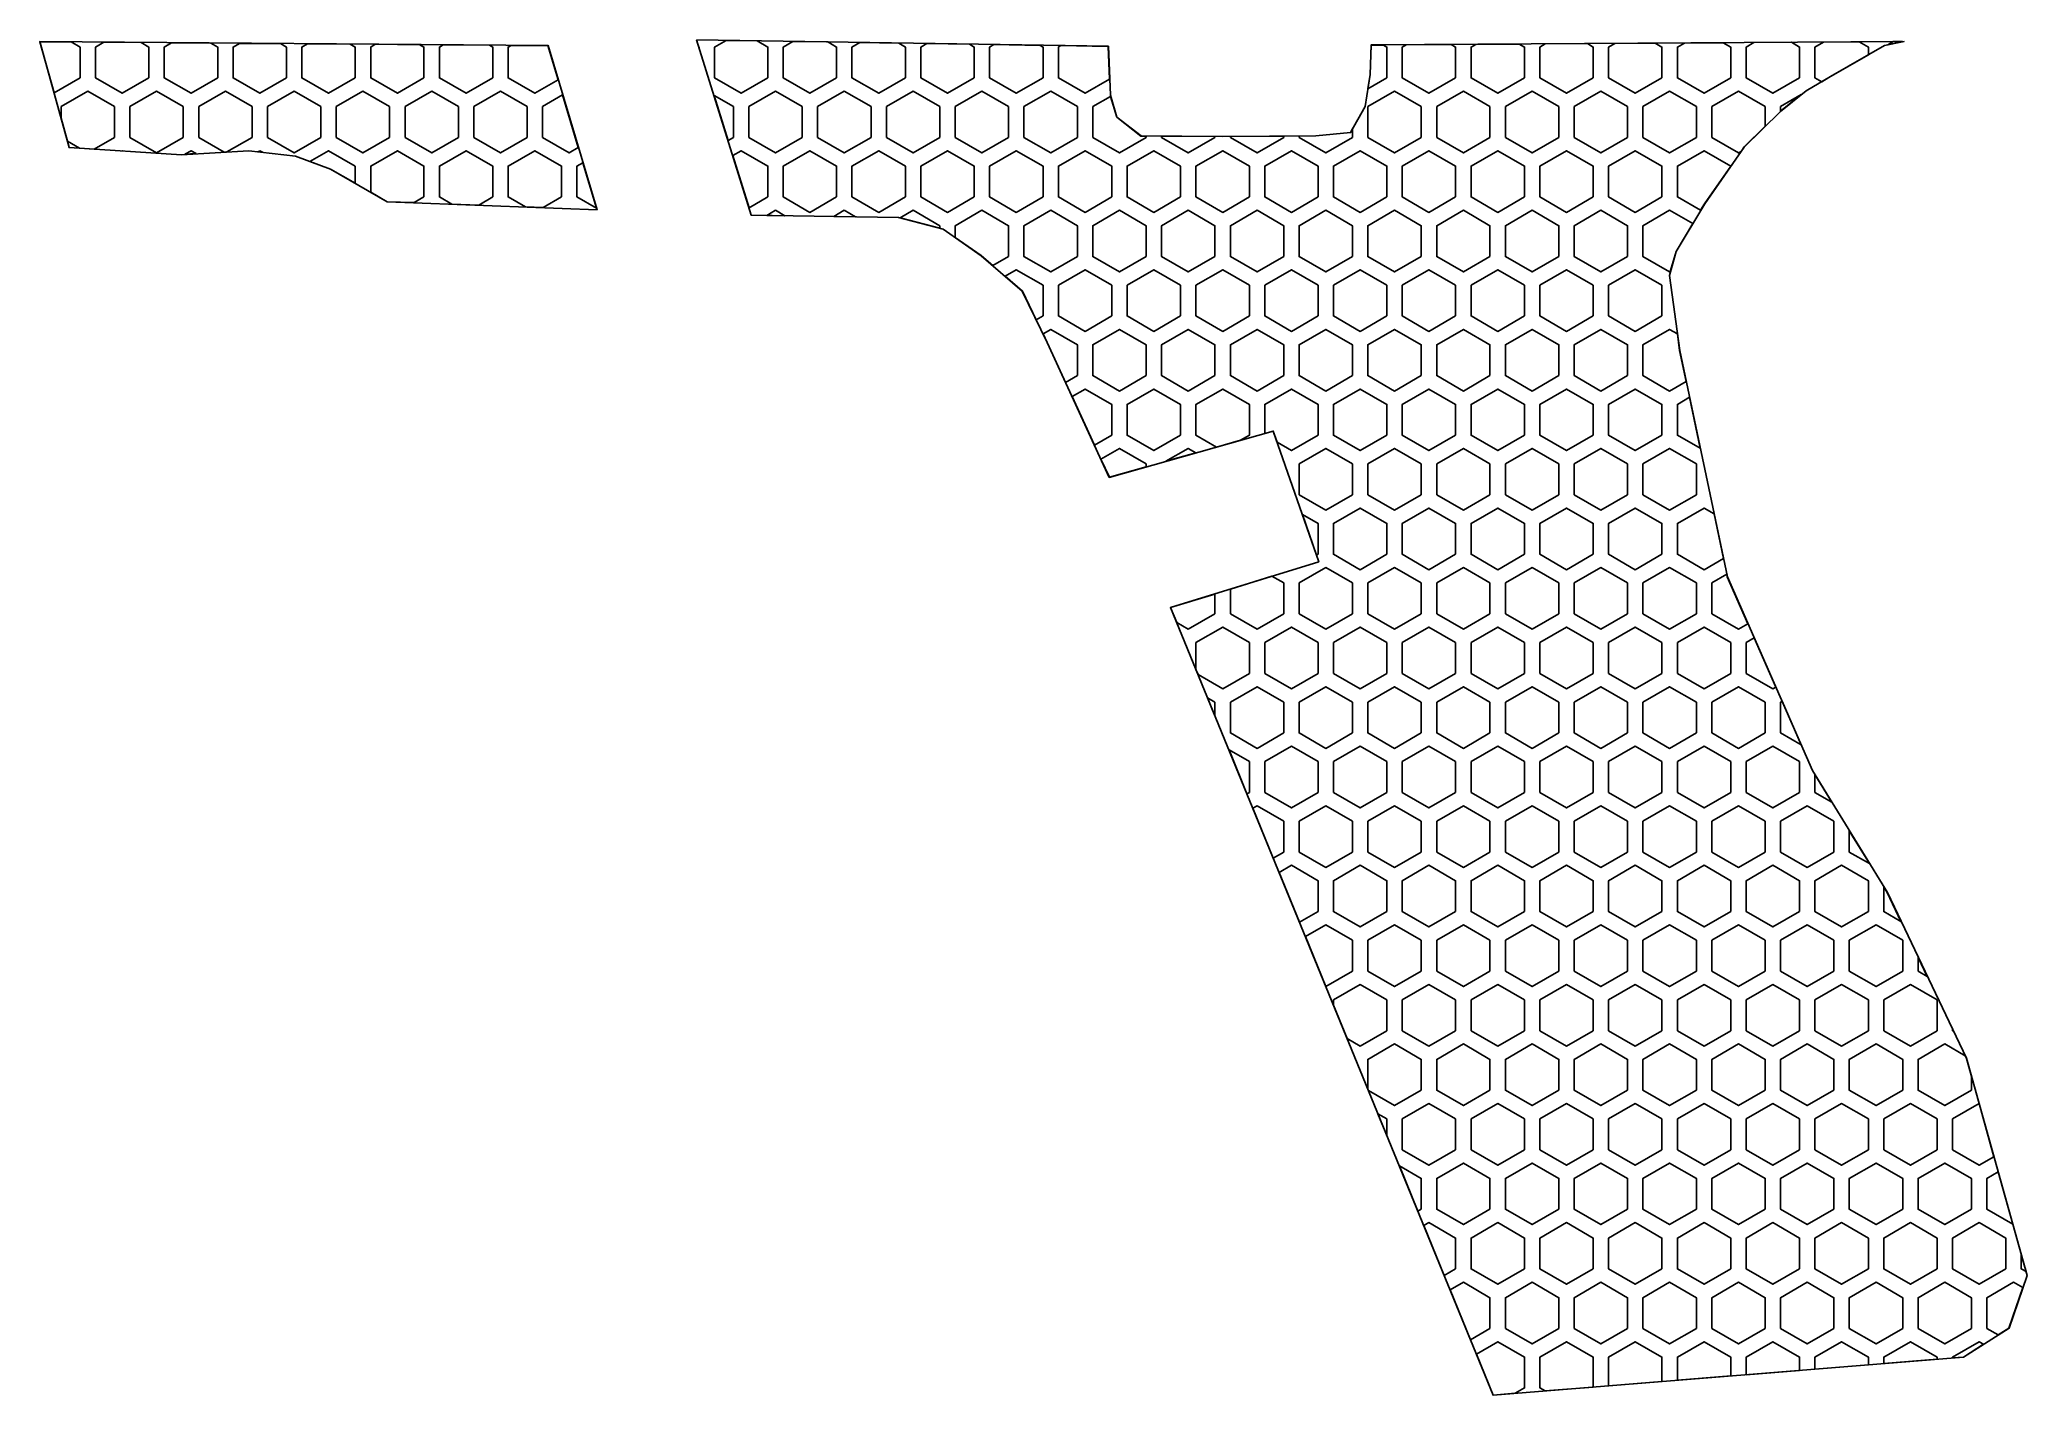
# Model space of a CAD drawing. Extents: x -20 to 109, y -16 to 72.
import ezdxf

# ---------------------------------------------------------------- set-up
doc = ezdxf.new("R2010")
doc.units = 0
doc.layers.add('Add_Red', color=1, linetype='Continuous')
doc.layers.add('Vector_Blue', color=5, linetype='Continuous')

msp = doc.modelspace()

# ---------------------------------------------------------------- linework, layer by layer
at = {"layer": 'Add_Red'}
for points in [[(-17.53, 69.08), (-17.53, 71.08), (-18.1, 71.41), (-20.14, 71.42), (-20.14, 71.42), (-19.22, 68.11), (-17.53, 69.08)], [(-13.07, 69.08), (-13.07, 71.08), (-13.57, 71.37), (-15.99, 71.39), (-16.53, 71.08), (-16.53, 69.08), (-14.8, 68.08), (-13.07, 69.08)], [(-8.6, 69.08), (-8.6, 71.08), (-9.05, 71.34), (-11.59, 71.36), (-12.07, 71.08), (-12.07, 69.08), (-10.33, 68.08), (-8.6, 69.08)], [(-4.14, 69.08), (-4.14, 71.08), (-4.52, 71.3), (-7.18, 71.32), (-7.6, 71.08), (-7.6, 69.08), (-5.87, 68.08), (-4.14, 69.08)], [(0.33, 69.08), (0.33, 71.08), (0, 71.27), (-2.78, 71.29), (-3.14, 71.08), (-3.14, 69.08), (-1.41, 68.08), (0.33, 69.08)], [(4.79, 69.08), (4.79, 71.08), (4.53, 71.23), (1.63, 71.26), (1.33, 71.08), (1.33, 69.08), (3.06, 68.08), (4.79, 69.08)], [(9.25, 69.08), (9.25, 71.08), (9.05, 71.2), (6.03, 71.22), (5.79, 71.08), (5.79, 69.08), (7.52, 68.08), (9.25, 69.08)], [(13.49, 68.95), (12.83, 71.17), (10.44, 71.19), (10.25, 71.08), (10.25, 69.08), (11.99, 68.08), (13.49, 68.95)], [(22.65, 71.08), (22.64, 71.08), (22.65, 71.06), (22.65, 71.08)], [(27.11, 69.08), (27.11, 71.08), (26.42, 71.48), (24.4, 71.51), (23.65, 71.08), (23.65, 69.08), (25.38, 68.08), (27.11, 69.08)], [(31.57, 69.08), (31.57, 71.08), (31.01, 71.41), (28.74, 71.44), (28.11, 71.08), (28.11, 69.08), (29.84, 68.08), (31.57, 69.08)], [(36.04, 69.08), (36.04, 71.08), (35.6, 71.33), (33.08, 71.37), (32.57, 71.08), (32.57, 69.08), (34.31, 68.08), (36.04, 69.08)], [(40.5, 69.08), (40.5, 71.08), (40.19, 71.26), (37.43, 71.3), (37.04, 71.08), (37.04, 69.08), (38.77, 68.08), (40.5, 69.08)], [(44.97, 69.08), (44.97, 71.08), (44.78, 71.19), (41.77, 71.24), (41.5, 71.08), (41.5, 69.08), (43.23, 68.08), (44.97, 69.08)], [(49.29, 69), (49.2, 71.12), (46.11, 71.17), (45.97, 71.08), (45.97, 69.08), (47.7, 68.08), (49.29, 69)], [(67.29, 69.08), (67.29, 71.08), (67.06, 71.21), (66.27, 71.21), (66.21, 69.3), (66.06, 68.37), (67.29, 69.08)], [(71.75, 69.08), (71.75, 71.08), (71.47, 71.24), (68.53, 71.22), (68.29, 71.08), (68.29, 69.08), (70.02, 68.08), (71.75, 69.08)], [(76.22, 69.08), (76.22, 71.08), (75.88, 71.27), (73.05, 71.25), (72.75, 71.08), (72.75, 69.08), (74.48, 68.08), (76.22, 69.08)], [(80.68, 69.08), (80.68, 71.08), (80.3, 71.3), (77.57, 71.28), (77.22, 71.08), (77.22, 69.08), (78.95, 68.08), (80.68, 69.08)], [(85.14, 69.08), (85.14, 71.08), (84.71, 71.33), (82.08, 71.31), (81.68, 71.08), (81.68, 69.08), (83.41, 68.08), (85.14, 69.08)], [(89.61, 69.08), (89.61, 71.08), (89.12, 71.36), (86.6, 71.34), (86.14, 71.08), (86.14, 69.08), (87.88, 68.08), (89.61, 69.08)], [(94.07, 69.08), (94.07, 71.08), (93.54, 71.39), (91.11, 71.37), (90.61, 71.08), (90.61, 69.08), (92.34, 68.08), (94.07, 69.08)], [(96.08, 69.17), (98.54, 70.58), (98.54, 71.08), (97.95, 71.42), (95.63, 71.4), (95.07, 71.08), (95.07, 69.08), (95.51, 68.83), (96.08, 69.17)], [(100.76, 71.44), (100.15, 71.43), (99.8, 71.23), (100.76, 71.44)], [(-15.3, 65.21), (-15.3, 67.21), (-17.03, 68.21), (-18.76, 67.21), (-18.76, 66.46), (-18.35, 64.98), (-17.56, 64.52), (-16.61, 64.46), (-15.3, 65.21)], [(-10.83, 65.21), (-10.83, 67.21), (-12.57, 68.21), (-14.3, 67.21), (-14.3, 65.21), (-12.57, 64.21), (-10.83, 65.21)], [(-8.01, 64.27), (-6.37, 65.21), (-6.37, 67.21), (-8.1, 68.21), (-9.83, 67.21), (-9.83, 65.21), (-8.18, 64.26), (-8.01, 64.27)], [(-1.91, 65.21), (-1.91, 67.21), (-3.64, 68.21), (-5.37, 67.21), (-5.37, 65.21), (-3.64, 64.21), (-1.91, 65.21)], [(2.56, 65.21), (2.56, 67.21), (0.83, 68.21), (-0.91, 67.21), (-0.91, 65.21), (0.83, 64.21), (2.56, 65.21)], [(7.02, 65.21), (7.02, 67.21), (5.29, 68.21), (3.56, 67.21), (3.56, 65.21), (5.29, 64.21), (7.02, 65.21)], [(11.49, 65.21), (11.49, 67.21), (9.75, 68.21), (8.02, 67.21), (8.02, 65.21), (9.75, 64.21), (11.49, 65.21)], [(14.8, 64.55), (13.79, 67.97), (12.49, 67.21), (12.49, 65.21), (14.22, 64.21), (14.8, 64.55)], [(24.88, 65.21), (24.88, 67.21), (23.62, 67.94), (24.53, 65.01), (24.88, 65.21)], [(29.34, 65.21), (29.34, 67.21), (27.61, 68.21), (25.88, 67.21), (25.88, 65.21), (27.61, 64.21), (29.34, 65.21)], [(33.81, 65.21), (33.81, 67.21), (32.07, 68.21), (30.34, 67.21), (30.34, 65.21), (32.07, 64.21), (33.81, 65.21)], [(38.27, 65.21), (38.27, 67.21), (36.54, 68.21), (34.81, 67.21), (34.81, 65.21), (36.54, 64.21), (38.27, 65.21)], [(42.73, 65.21), (42.73, 67.21), (41, 68.21), (39.27, 67.21), (39.27, 65.21), (41, 64.21), (42.73, 65.21)], [(47.2, 65.21), (47.2, 67.21), (45.47, 68.21), (43.73, 67.21), (43.73, 65.21), (45.47, 64.21), (47.2, 65.21)], [(51.66, 65.21), (51.66, 65.3), (51.32, 65.3), (49.75, 66.53), (49.35, 67.88), (48.2, 67.21), (48.2, 65.21), (49.93, 64.21), (51.66, 65.21)], [(69.52, 65.21), (69.52, 67.21), (67.79, 68.21), (66.05, 67.21), (66.05, 65.21), (67.79, 64.21), (69.52, 65.21)], [(73.98, 65.21), (73.98, 67.21), (72.25, 68.21), (70.52, 67.21), (70.52, 65.21), (72.25, 64.21), (73.98, 65.21)], [(78.45, 65.21), (78.45, 67.21), (76.72, 68.21), (74.98, 67.21), (74.98, 65.21), (76.72, 64.21), (78.45, 65.21)], [(82.91, 65.21), (82.91, 67.21), (81.18, 68.21), (79.45, 67.21), (79.45, 65.21), (81.18, 64.21), (82.91, 65.21)], [(87.38, 65.21), (87.38, 67.21), (85.64, 68.21), (83.91, 67.21), (83.91, 65.21), (85.64, 64.21), (87.38, 65.21)], [(90.28, 64.31), (90.48, 64.6), (91.84, 65.94), (91.84, 67.21), (90.11, 68.21), (88.38, 67.21), (88.38, 65.21), (90.11, 64.21), (90.28, 64.31)], [(94.18, 67.99), (92.84, 67.21), (92.84, 66.92), (94.18, 67.99)], [(56.13, 65.21), (56.13, 65.27), (52.66, 65.29), (52.66, 65.21), (54.39, 64.21), (56.13, 65.21)], [(60.59, 65.21), (60.59, 65.29), (57.13, 65.27), (57.13, 65.21), (58.86, 64.21), (60.59, 65.21)], [(65.05, 65.21), (65.05, 65.76), (64.93, 65.53), (62.68, 65.31), (61.59, 65.3), (61.59, 65.21), (63.32, 64.21), (65.05, 65.21)], [(-14.8, 64.35), (-14.8, 64.35), (-14.79, 64.35), (-14.8, 64.35)], [(-10, 64.16), (-10.33, 64.35), (-10.74, 64.12), (-10, 64.16)], [(-5.87, 64.35), (-5.98, 64.28), (-5.7, 64.25), (-5.87, 64.35)], [(0.33, 63.35), (-1.41, 64.35), (-2.61, 63.65), (-1.27, 63.16), (0.33, 62.24), (0.33, 63.35)], [(4.79, 61.35), (4.79, 63.35), (3.06, 64.35), (1.33, 63.35), (1.33, 61.66), (2.4, 61.04), (4.15, 60.98), (4.79, 61.35)], [(9.25, 61.35), (9.25, 63.35), (7.52, 64.35), (5.79, 63.35), (5.79, 61.35), (6.59, 60.89), (8.34, 60.82), (9.25, 61.35)], [(13.72, 61.35), (13.72, 63.35), (11.99, 64.35), (10.25, 63.35), (10.25, 61.35), (11.37, 60.71), (12.53, 60.66), (13.72, 61.35)], [(15.1, 63.57), (14.72, 63.35), (14.72, 61.35), (15.98, 60.62), (15.1, 63.57)], [(27.11, 61.35), (27.11, 63.35), (25.38, 64.35), (24.83, 64.03), (25.89, 60.64), (27.11, 61.35)], [(31.57, 61.35), (31.57, 63.35), (29.84, 64.35), (28.11, 63.35), (28.11, 61.35), (29.84, 60.35), (31.57, 61.35)], [(36.04, 61.35), (36.04, 63.35), (34.31, 64.35), (32.57, 63.35), (32.57, 61.35), (34.31, 60.35), (36.04, 61.35)], [(40.5, 61.35), (40.5, 63.35), (38.77, 64.35), (37.04, 63.35), (37.04, 61.35), (38.77, 60.35), (40.5, 61.35)], [(44.97, 61.35), (44.97, 63.35), (43.23, 64.35), (41.5, 63.35), (41.5, 61.35), (43.23, 60.35), (44.97, 61.35)], [(49.43, 61.35), (49.43, 63.35), (47.7, 64.35), (45.97, 63.35), (45.97, 61.35), (47.7, 60.35), (49.43, 61.35)], [(53.89, 61.35), (53.89, 63.35), (52.16, 64.35), (50.43, 63.35), (50.43, 61.35), (52.16, 60.35), (53.89, 61.35)], [(58.36, 61.35), (58.36, 63.35), (56.63, 64.35), (54.89, 63.35), (54.89, 61.35), (56.63, 60.35), (58.36, 61.35)], [(62.82, 61.35), (62.82, 63.35), (61.09, 64.35), (59.36, 63.35), (59.36, 61.35), (61.09, 60.35), (62.82, 61.35)], [(67.29, 61.35), (67.29, 63.35), (65.55, 64.35), (63.82, 63.35), (63.82, 61.35), (65.55, 60.35), (67.29, 61.35)], [(71.75, 61.35), (71.75, 63.35), (70.02, 64.35), (68.29, 63.35), (68.29, 61.35), (70.02, 60.35), (71.75, 61.35)], [(76.22, 61.35), (76.22, 63.35), (74.48, 64.35), (72.75, 63.35), (72.75, 61.35), (74.48, 60.35), (76.22, 61.35)], [(80.68, 61.35), (80.68, 63.35), (78.95, 64.35), (77.22, 63.35), (77.22, 61.35), (78.95, 60.35), (80.68, 61.35)], [(85.14, 61.35), (85.14, 63.35), (83.41, 64.35), (81.68, 63.35), (81.68, 61.35), (83.41, 60.35), (85.14, 61.35)], [(87.91, 60.91), (89.61, 63.35), (87.88, 64.35), (86.14, 63.35), (86.14, 61.35), (87.65, 60.48), (87.91, 60.91)], [(27.61, 60.48), (27.04, 60.15), (28.21, 60.13), (27.61, 60.48)], [(32.07, 60.48), (31.39, 60.09), (32.8, 60.06), (32.07, 60.48)], [(38.27, 59.48), (36.54, 60.48), (35.7, 60), (38.27, 59.32), (38.27, 59.48)], [(42.73, 57.48), (42.73, 59.48), (41, 60.48), (39.27, 59.48), (39.27, 58.72), (40.95, 57.54), (41.71, 56.89), (42.73, 57.48)], [(47.2, 57.48), (47.2, 59.48), (45.47, 60.48), (43.73, 59.48), (43.73, 57.48), (45.47, 56.48), (47.2, 57.48)], [(51.66, 57.48), (51.66, 59.48), (49.93, 60.48), (48.2, 59.48), (48.2, 57.48), (49.93, 56.48), (51.66, 57.48)], [(56.13, 57.48), (56.13, 59.48), (54.39, 60.48), (52.66, 59.48), (52.66, 57.48), (54.39, 56.48), (56.13, 57.48)], [(60.59, 57.48), (60.59, 59.48), (58.86, 60.48), (57.13, 59.48), (57.13, 57.48), (58.86, 56.48), (60.59, 57.48)], [(65.05, 57.48), (65.05, 59.48), (63.32, 60.48), (61.59, 59.48), (61.59, 57.48), (63.32, 56.48), (65.05, 57.48)], [(69.52, 57.48), (69.52, 59.48), (67.79, 60.48), (66.05, 59.48), (66.05, 57.48), (67.79, 56.48), (69.52, 57.48)], [(73.98, 57.48), (73.98, 59.48), (72.25, 60.48), (70.52, 59.48), (70.52, 57.48), (72.25, 56.48), (73.98, 57.48)], [(78.45, 57.48), (78.45, 59.48), (76.72, 60.48), (74.98, 59.48), (74.98, 57.48), (76.72, 56.48), (78.45, 57.48)], [(82.91, 57.48), (82.91, 59.48), (81.18, 60.48), (79.45, 59.48), (79.45, 57.48), (81.18, 56.48), (82.91, 57.48)], [(85.68, 56.5), (86.06, 57.81), (87.14, 59.62), (85.64, 60.48), (83.91, 59.48), (83.91, 57.48), (85.64, 56.48), (85.68, 56.5)], [(44.97, 53.62), (44.97, 55.62), (43.23, 56.62), (42.51, 56.2), (43.63, 55.24), (44.53, 53.37), (44.97, 53.62)], [(49.43, 53.62), (49.43, 55.62), (47.7, 56.62), (45.97, 55.62), (45.97, 53.62), (47.7, 52.62), (49.43, 53.62)], [(53.89, 53.62), (53.89, 55.62), (52.16, 56.62), (50.43, 55.62), (50.43, 53.62), (52.16, 52.62), (53.89, 53.62)], [(58.36, 53.62), (58.36, 55.62), (56.63, 56.62), (54.89, 55.62), (54.89, 53.62), (56.63, 52.62), (58.36, 53.62)], [(62.82, 53.62), (62.82, 55.62), (61.09, 56.62), (59.36, 55.62), (59.36, 53.62), (61.09, 52.62), (62.82, 53.62)], [(67.29, 53.62), (67.29, 55.62), (65.55, 56.62), (63.82, 55.62), (63.82, 53.62), (65.55, 52.62), (67.29, 53.62)], [(71.75, 53.62), (71.75, 55.62), (70.02, 56.62), (68.29, 55.62), (68.29, 53.62), (70.02, 52.62), (71.75, 53.62)], [(76.22, 53.62), (76.22, 55.62), (74.48, 56.62), (72.75, 55.62), (72.75, 53.62), (74.48, 52.62), (76.22, 53.62)], [(80.68, 53.62), (80.68, 55.62), (78.95, 56.62), (77.22, 55.62), (77.22, 53.62), (78.95, 52.62), (80.68, 53.62)], [(85.14, 53.62), (85.14, 55.62), (83.41, 56.62), (81.68, 55.62), (81.68, 53.62), (83.41, 52.62), (85.14, 53.62)], [(47.2, 49.75), (47.2, 51.75), (45.47, 52.75), (44.97, 52.46), (45.24, 51.9), (46.43, 49.31), (47.2, 49.75)], [(51.66, 49.75), (51.66, 51.75), (49.93, 52.75), (48.2, 51.75), (48.2, 49.75), (49.93, 48.75), (51.66, 49.75)], [(56.13, 49.75), (56.13, 51.75), (54.39, 52.75), (52.66, 51.75), (52.66, 49.75), (54.39, 48.75), (56.13, 49.75)], [(60.59, 49.75), (60.59, 51.75), (58.86, 52.75), (57.13, 51.75), (57.13, 49.75), (58.86, 48.75), (60.59, 49.75)], [(65.05, 49.75), (65.05, 51.75), (63.32, 52.75), (61.59, 51.75), (61.59, 49.75), (63.32, 48.75), (65.05, 49.75)], [(69.52, 49.75), (69.52, 51.75), (67.79, 52.75), (66.05, 51.75), (66.05, 49.75), (67.79, 48.75), (69.52, 49.75)], [(73.98, 49.75), (73.98, 51.75), (72.25, 52.75), (70.52, 51.75), (70.52, 49.75), (72.25, 48.75), (73.98, 49.75)], [(78.45, 49.75), (78.45, 51.75), (76.72, 52.75), (74.98, 51.75), (74.98, 49.75), (76.72, 48.75), (78.45, 49.75)], [(82.91, 49.75), (82.91, 51.75), (81.18, 52.75), (79.45, 51.75), (79.45, 49.75), (81.18, 48.75), (82.91, 49.75)], [(86.72, 49.37), (86.29, 51.37), (86.14, 52.46), (85.64, 52.75), (83.91, 51.75), (83.91, 49.75), (85.64, 48.75), (86.72, 49.37)], [(49.43, 45.88), (49.43, 47.88), (47.7, 48.88), (46.86, 48.4), (48.31, 45.24), (49.43, 45.88)], [(53.89, 45.88), (53.89, 47.88), (52.16, 48.88), (50.43, 47.88), (50.43, 45.88), (52.16, 44.88), (53.89, 45.88)], [(57.78, 45.55), (58.36, 45.88), (58.36, 47.88), (56.63, 48.88), (54.89, 47.88), (54.89, 45.88), (56.23, 45.11), (57.78, 45.55)], [(62.82, 45.88), (62.82, 47.88), (61.09, 48.88), (59.36, 47.88), (59.36, 46), (59.91, 46.15), (60.17, 45.42), (61.09, 44.88), (62.82, 45.88)], [(67.29, 45.88), (67.29, 47.88), (65.55, 48.88), (63.82, 47.88), (63.82, 45.88), (65.55, 44.88), (67.29, 45.88)], [(71.75, 45.88), (71.75, 47.88), (70.02, 48.88), (68.29, 47.88), (68.29, 45.88), (70.02, 44.88), (71.75, 45.88)], [(76.22, 45.88), (76.22, 47.88), (74.48, 48.88), (72.75, 47.88), (72.75, 45.88), (74.48, 44.88), (76.22, 45.88)], [(80.68, 45.88), (80.68, 47.88), (78.95, 48.88), (77.22, 47.88), (77.22, 45.88), (78.95, 44.88), (80.68, 45.88)], [(85.14, 45.88), (85.14, 47.88), (83.41, 48.88), (81.68, 47.88), (81.68, 45.88), (83.41, 44.88), (85.14, 45.88)], [(86.93, 48.34), (86.14, 47.88), (86.14, 45.88), (87.63, 45.03), (86.93, 48.34)], [(51.66, 43.82), (51.66, 44.02), (49.93, 45.02), (48.73, 44.33), (49.28, 43.15), (51.66, 43.82)], [(54.89, 44.73), (54.39, 45.02), (52.95, 44.19), (54.89, 44.73)], [(65.05, 42.02), (65.05, 44.02), (63.32, 45.02), (61.59, 44.02), (61.59, 42.02), (63.32, 41.02), (65.05, 42.02)], [(69.52, 42.02), (69.52, 44.02), (67.79, 45.02), (66.05, 44.02), (66.05, 42.02), (67.79, 41.02), (69.52, 42.02)], [(73.98, 42.02), (73.98, 44.02), (72.25, 45.02), (70.52, 44.02), (70.52, 42.02), (72.25, 41.02), (73.98, 42.02)], [(78.45, 42.02), (78.45, 44.02), (76.72, 45.02), (74.98, 44.02), (74.98, 42.02), (76.72, 41.02), (78.45, 42.02)], [(82.91, 42.02), (82.91, 44.02), (81.18, 45.02), (79.45, 44.02), (79.45, 42.02), (81.18, 41.02), (82.91, 42.02)], [(87.38, 42.02), (87.38, 44.02), (85.64, 45.02), (83.91, 44.02), (83.91, 42.02), (85.64, 41.02), (87.38, 42.02)], [(62.82, 38.15), (62.82, 40.15), (61.8, 40.74), (62.72, 38.09), (62.82, 38.15)], [(67.29, 38.15), (67.29, 40.15), (65.55, 41.15), (63.82, 40.15), (63.82, 38.15), (65.55, 37.15), (67.29, 38.15)], [(71.75, 38.15), (71.75, 40.15), (70.02, 41.15), (68.29, 40.15), (68.29, 38.15), (70.02, 37.15), (71.75, 38.15)], [(76.22, 38.15), (76.22, 40.15), (74.48, 41.15), (72.75, 40.15), (72.75, 38.15), (74.48, 37.15), (76.22, 38.15)], [(80.68, 38.15), (80.68, 40.15), (78.95, 41.15), (77.22, 40.15), (77.22, 38.15), (78.95, 37.15), (80.68, 38.15)], [(85.14, 38.15), (85.14, 40.15), (83.41, 41.15), (81.68, 40.15), (81.68, 38.15), (83.41, 37.15), (85.14, 38.15)], [(89.13, 37.88), (88.52, 40.78), (87.88, 41.15), (86.14, 40.15), (86.14, 38.15), (87.88, 37.15), (89.13, 37.88)], [(60.59, 34.29), (60.59, 36.29), (59.83, 36.72), (57.13, 35.88), (57.13, 34.29), (58.86, 33.29), (60.59, 34.29)], [(65.05, 34.29), (65.05, 36.29), (63.32, 37.29), (61.59, 36.29), (61.59, 34.29), (63.32, 33.29), (65.05, 34.29)], [(69.52, 34.29), (69.52, 36.29), (67.79, 37.29), (66.05, 36.29), (66.05, 34.29), (67.79, 33.29), (69.52, 34.29)], [(73.98, 34.29), (73.98, 36.29), (72.25, 37.29), (70.52, 36.29), (70.52, 34.29), (72.25, 33.29), (73.98, 34.29)], [(78.45, 34.29), (78.45, 36.29), (76.72, 37.29), (74.98, 36.29), (74.98, 34.29), (76.72, 33.29), (78.45, 34.29)], [(82.91, 34.29), (82.91, 36.29), (81.18, 37.29), (79.45, 36.29), (79.45, 34.29), (81.18, 33.29), (82.91, 34.29)], [(87.38, 34.29), (87.38, 36.29), (85.64, 37.29), (83.91, 36.29), (83.91, 34.29), (85.64, 33.29), (87.38, 34.29)], [(90.72, 33.64), (89.38, 36.69), (89.35, 36.85), (88.38, 36.29), (88.38, 34.29), (90.11, 33.29), (90.72, 33.64)], [(56.13, 34.29), (56.13, 35.57), (53.25, 34.69), (53.65, 33.72), (54.39, 33.29), (56.13, 34.29)], [(58.36, 30.42), (58.36, 32.42), (56.63, 33.42), (54.89, 32.42), (54.89, 30.68), (55.03, 30.34), (56.63, 29.42), (58.36, 30.42)], [(62.82, 30.42), (62.82, 32.42), (61.09, 33.42), (59.36, 32.42), (59.36, 30.42), (61.09, 29.42), (62.82, 30.42)], [(67.29, 30.42), (67.29, 32.42), (65.55, 33.42), (63.82, 32.42), (63.82, 30.42), (65.55, 29.42), (67.29, 30.42)], [(71.75, 30.42), (71.75, 32.42), (70.02, 33.42), (68.29, 32.42), (68.29, 30.42), (70.02, 29.42), (71.75, 30.42)], [(76.22, 30.42), (76.22, 32.42), (74.48, 33.42), (72.75, 32.42), (72.75, 30.42), (74.48, 29.42), (76.22, 30.42)], [(80.68, 30.42), (80.68, 32.42), (78.95, 33.42), (77.22, 32.42), (77.22, 30.42), (78.95, 29.42), (80.68, 30.42)], [(85.14, 30.42), (85.14, 32.42), (83.41, 33.42), (81.68, 32.42), (81.68, 30.42), (83.41, 29.42), (85.14, 30.42)], [(89.61, 30.42), (89.61, 32.42), (87.88, 33.42), (86.14, 32.42), (86.14, 30.42), (87.88, 29.42), (89.61, 30.42)], [(92.53, 29.53), (91.13, 32.72), (90.61, 32.42), (90.61, 30.42), (92.34, 29.42), (92.53, 29.53)], [(56.13, 28.55), (55.65, 28.83), (56.13, 27.67), (56.13, 28.55)], [(60.59, 26.55), (60.59, 28.55), (58.86, 29.55), (57.13, 28.55), (57.13, 26.55), (58.86, 25.55), (60.59, 26.55)], [(65.05, 26.55), (65.05, 28.55), (63.32, 29.55), (61.59, 28.55), (61.59, 26.55), (63.32, 25.55), (65.05, 26.55)], [(69.52, 26.55), (69.52, 28.55), (67.79, 29.55), (66.05, 28.55), (66.05, 26.55), (67.79, 25.55), (69.52, 26.55)], [(73.98, 26.55), (73.98, 28.55), (72.25, 29.55), (70.52, 28.55), (70.52, 26.55), (72.25, 25.55), (73.98, 26.55)], [(78.45, 26.55), (78.45, 28.55), (76.72, 29.55), (74.98, 28.55), (74.98, 26.55), (76.72, 25.55), (78.45, 26.55)], [(82.91, 26.55), (82.91, 28.55), (81.18, 29.55), (79.45, 28.55), (79.45, 26.55), (81.18, 25.55), (82.91, 26.55)], [(87.38, 26.55), (87.38, 28.55), (85.64, 29.55), (83.91, 28.55), (83.91, 26.55), (85.64, 25.55), (87.38, 26.55)], [(91.84, 26.55), (91.84, 28.55), (90.11, 29.55), (88.38, 28.55), (88.38, 26.55), (90.11, 25.55), (91.84, 26.55)], [(92.94, 28.61), (92.84, 28.55), (92.84, 26.55), (94.18, 25.78), (92.94, 28.61)], [(58.36, 22.69), (58.36, 24.69), (57.04, 25.45), (58.2, 22.6), (58.36, 22.69)], [(62.82, 22.69), (62.82, 24.69), (61.09, 25.69), (59.36, 24.69), (59.36, 22.69), (61.09, 21.69), (62.82, 22.69)], [(67.29, 22.69), (67.29, 24.69), (65.55, 25.69), (63.82, 24.69), (63.82, 22.69), (65.55, 21.69), (67.29, 22.69)], [(71.75, 22.69), (71.75, 24.69), (70.02, 25.69), (68.29, 24.69), (68.29, 22.69), (70.02, 21.69), (71.75, 22.69)], [(76.22, 22.69), (76.22, 24.69), (74.48, 25.69), (72.75, 24.69), (72.75, 22.69), (74.48, 21.69), (76.22, 22.69)], [(80.68, 22.69), (80.68, 24.69), (78.95, 25.69), (77.22, 24.69), (77.22, 22.69), (78.95, 21.69), (80.68, 22.69)], [(85.14, 22.69), (85.14, 24.69), (83.41, 25.69), (81.68, 24.69), (81.68, 22.69), (83.41, 21.69), (85.14, 22.69)], [(89.61, 22.69), (89.61, 24.69), (87.88, 25.69), (86.14, 24.69), (86.14, 22.69), (87.88, 21.69), (89.61, 22.69)], [(94.07, 22.69), (94.07, 24.69), (92.34, 25.69), (90.61, 24.69), (90.61, 22.69), (92.34, 21.69), (94.07, 22.69)], [(95.07, 23.86), (95.07, 22.69), (96.17, 22.05), (95.07, 23.86)], [(60.59, 18.82), (60.59, 20.82), (58.86, 21.82), (58.59, 21.67), (59.91, 18.43), (60.59, 18.82)], [(65.05, 18.82), (65.05, 20.82), (63.32, 21.82), (61.59, 20.82), (61.59, 18.82), (63.32, 17.82), (65.05, 18.82)], [(69.52, 18.82), (69.52, 20.82), (67.79, 21.82), (66.05, 20.82), (66.05, 18.82), (67.79, 17.82), (69.52, 18.82)], [(73.98, 18.82), (73.98, 20.82), (72.25, 21.82), (70.52, 20.82), (70.52, 18.82), (72.25, 17.82), (73.98, 18.82)], [(78.45, 18.82), (78.45, 20.82), (76.72, 21.82), (74.98, 20.82), (74.98, 18.82), (76.72, 17.82), (78.45, 18.82)], [(82.91, 18.82), (82.91, 20.82), (81.18, 21.82), (79.45, 20.82), (79.45, 18.82), (81.18, 17.82), (82.91, 18.82)], [(87.38, 18.82), (87.38, 20.82), (85.64, 21.82), (83.91, 20.82), (83.91, 18.82), (85.64, 17.82), (87.38, 18.82)], [(91.84, 18.82), (91.84, 20.82), (90.11, 21.82), (88.38, 20.82), (88.38, 18.82), (90.11, 17.82), (91.84, 18.82)], [(96.3, 18.82), (96.3, 20.82), (94.57, 21.82), (92.84, 20.82), (92.84, 18.82), (94.57, 17.82), (96.3, 18.82)], [(97.3, 20.2), (97.3, 18.82), (98.61, 18.07), (97.3, 20.2)], [(62.82, 14.96), (62.82, 16.96), (61.09, 17.96), (60.29, 17.5), (61.62, 14.26), (62.82, 14.96)], [(67.29, 14.96), (67.29, 16.96), (65.55, 17.96), (63.82, 16.96), (63.82, 14.96), (65.55, 13.96), (67.29, 14.96)], [(71.75, 14.96), (71.75, 16.96), (70.02, 17.96), (68.29, 16.96), (68.29, 14.96), (70.02, 13.96), (71.75, 14.96)], [(76.22, 14.96), (76.22, 16.96), (74.48, 17.96), (72.75, 16.96), (72.75, 14.96), (74.48, 13.96), (76.22, 14.96)], [(80.68, 14.96), (80.68, 16.96), (78.95, 17.96), (77.22, 16.96), (77.22, 14.96), (78.95, 13.96), (80.68, 14.96)], [(85.14, 14.96), (85.14, 16.96), (83.41, 17.96), (81.68, 16.96), (81.68, 14.96), (83.41, 13.96), (85.14, 14.96)], [(89.61, 14.96), (89.61, 16.96), (87.88, 17.96), (86.14, 16.96), (86.14, 14.96), (87.88, 13.96), (89.61, 14.96)], [(94.07, 14.96), (94.07, 16.96), (92.34, 17.96), (90.61, 16.96), (90.61, 14.96), (92.34, 13.96), (94.07, 14.96)], [(98.54, 14.96), (98.54, 16.96), (96.8, 17.96), (95.07, 16.96), (95.07, 14.96), (96.8, 13.96), (98.54, 14.96)], [(99.76, 16.19), (99.54, 16.55), (99.54, 14.96), (100.65, 14.31), (99.76, 16.19)], [(65.05, 11.09), (65.05, 13.09), (63.32, 14.09), (62, 13.33), (63.33, 10.09), (65.05, 11.09)], [(69.52, 11.09), (69.52, 13.09), (67.79, 14.09), (66.05, 13.09), (66.05, 11.09), (67.79, 10.09), (69.52, 11.09)], [(73.98, 11.09), (73.98, 13.09), (72.25, 14.09), (70.52, 13.09), (70.52, 11.09), (72.25, 10.09), (73.98, 11.09)], [(78.45, 11.09), (78.45, 13.09), (76.72, 14.09), (74.98, 13.09), (74.98, 11.09), (76.72, 10.09), (78.45, 11.09)], [(82.91, 11.09), (82.91, 13.09), (81.18, 14.09), (79.45, 13.09), (79.45, 11.09), (81.18, 10.09), (82.91, 11.09)], [(87.38, 11.09), (87.38, 13.09), (85.64, 14.09), (83.91, 13.09), (83.91, 11.09), (85.64, 10.09), (87.38, 11.09)], [(91.84, 11.09), (91.84, 13.09), (90.11, 14.09), (88.38, 13.09), (88.38, 11.09), (90.11, 10.09), (91.84, 11.09)], [(96.3, 11.09), (96.3, 13.09), (94.57, 14.09), (92.84, 13.09), (92.84, 11.09), (94.57, 10.09), (96.3, 11.09)], [(100.77, 11.09), (100.77, 13.09), (99.04, 14.09), (97.3, 13.09), (97.3, 11.09), (99.04, 10.09), (100.77, 11.09)], [(101.77, 11.98), (101.77, 11.09), (102.35, 10.75), (101.77, 11.98)], [(67.29, 7.22), (67.29, 9.22), (65.55, 10.22), (63.82, 9.22), (63.82, 8.88), (64.71, 6.71), (65.55, 6.22), (67.29, 7.22)], [(71.75, 7.22), (71.75, 9.22), (70.02, 10.22), (68.29, 9.22), (68.29, 7.22), (70.02, 6.22), (71.75, 7.22)], [(76.22, 7.22), (76.22, 9.22), (74.48, 10.22), (72.75, 9.22), (72.75, 7.22), (74.48, 6.22), (76.22, 7.22)], [(80.68, 7.22), (80.68, 9.22), (78.95, 10.22), (77.22, 9.22), (77.22, 7.22), (78.95, 6.22), (80.68, 7.22)], [(85.14, 7.22), (85.14, 9.22), (83.41, 10.22), (81.68, 9.22), (81.68, 7.22), (83.41, 6.22), (85.14, 7.22)], [(89.61, 7.22), (89.61, 9.22), (87.88, 10.22), (86.14, 9.22), (86.14, 7.22), (87.88, 6.22), (89.61, 7.22)], [(94.07, 7.22), (94.07, 9.22), (92.34, 10.22), (90.61, 9.22), (90.61, 7.22), (92.34, 6.22), (94.07, 7.22)], [(98.54, 7.22), (98.54, 9.22), (96.8, 10.22), (95.07, 9.22), (95.07, 7.22), (96.8, 6.22), (98.54, 7.22)], [(103, 7.22), (103, 9.22), (101.27, 10.22), (99.54, 9.22), (99.54, 7.22), (101.27, 6.22), (103, 7.22)], [(104, 7.31), (104, 7.22), (104.06, 7.19), (104, 7.31)], [(69.52, 3.36), (69.52, 5.36), (67.79, 6.36), (66.05, 5.36), (66.05, 3.43), (66.09, 3.34), (67.79, 2.36), (69.52, 3.36)], [(73.98, 3.36), (73.98, 5.36), (72.25, 6.36), (70.52, 5.36), (70.52, 3.36), (72.25, 2.36), (73.98, 3.36)], [(78.45, 3.36), (78.45, 5.36), (76.72, 6.36), (74.98, 5.36), (74.98, 3.36), (76.72, 2.36), (78.45, 3.36)], [(82.91, 3.36), (82.91, 5.36), (81.18, 6.36), (79.45, 5.36), (79.45, 3.36), (81.18, 2.36), (82.91, 3.36)], [(87.38, 3.36), (87.38, 5.36), (85.64, 6.36), (83.91, 5.36), (83.91, 3.36), (85.64, 2.36), (87.38, 3.36)], [(91.84, 3.36), (91.84, 5.36), (90.11, 6.36), (88.38, 5.36), (88.38, 3.36), (90.11, 2.36), (91.84, 3.36)], [(96.3, 3.36), (96.3, 5.36), (94.57, 6.36), (92.84, 5.36), (92.84, 3.36), (94.57, 2.36), (96.3, 3.36)], [(100.77, 3.36), (100.77, 5.36), (99.04, 6.36), (97.3, 5.36), (97.3, 3.36), (99.04, 2.36), (100.77, 3.36)], [(105.23, 3.36), (105.23, 4.24), (104.9, 5.42), (104.82, 5.6), (103.5, 6.36), (101.77, 5.36), (101.77, 3.36), (103.5, 2.36), (105.23, 3.36)], [(67.29, 1.49), (66.71, 1.82), (67.29, 0.42), (67.29, 1.49)], [(71.75, -0.51), (71.75, 1.49), (70.02, 2.49), (68.29, 1.49), (68.29, -0.51), (70.02, -1.51), (71.75, -0.51)], [(76.22, -0.51), (76.22, 1.49), (74.48, 2.49), (72.75, 1.49), (72.75, -0.51), (74.48, -1.51), (76.22, -0.51)], [(80.68, -0.51), (80.68, 1.49), (78.95, 2.49), (77.22, 1.49), (77.22, -0.51), (78.95, -1.51), (80.68, -0.51)], [(85.14, -0.51), (85.14, 1.49), (83.41, 2.49), (81.68, 1.49), (81.68, -0.51), (83.41, -1.51), (85.14, -0.51)], [(89.61, -0.51), (89.61, 1.49), (87.88, 2.49), (86.14, 1.49), (86.14, -0.51), (87.88, -1.51), (89.61, -0.51)], [(94.07, -0.51), (94.07, 1.49), (92.34, 2.49), (90.61, 1.49), (90.61, -0.51), (92.34, -1.51), (94.07, -0.51)], [(98.54, -0.51), (98.54, 1.49), (96.8, 2.49), (95.07, 1.49), (95.07, -0.51), (96.8, -1.51), (98.54, -0.51)], [(103, -0.51), (103, 1.49), (101.27, 2.49), (99.54, 1.49), (99.54, -0.51), (101.27, -1.51), (103, -0.51)], [(106.68, -0.96), (105.72, 2.49), (104, 1.49), (104, -0.51), (105.73, -1.51), (106.68, -0.96)], [(69.52, -4.37), (69.52, -2.37), (68.1, -1.55), (69.3, -4.5), (69.52, -4.37)], [(73.98, -4.37), (73.98, -2.37), (72.25, -1.37), (70.52, -2.37), (70.52, -4.37), (72.25, -5.37), (73.98, -4.37)], [(78.45, -4.37), (78.45, -2.37), (76.72, -1.37), (74.98, -2.37), (74.98, -4.37), (76.72, -5.37), (78.45, -4.37)], [(82.91, -4.37), (82.91, -2.37), (81.18, -1.37), (79.45, -2.37), (79.45, -4.37), (81.18, -5.37), (82.91, -4.37)], [(87.38, -4.37), (87.38, -2.37), (85.64, -1.37), (83.91, -2.37), (83.91, -4.37), (85.64, -5.37), (87.38, -4.37)], [(91.84, -4.37), (91.84, -2.37), (90.11, -1.37), (88.38, -2.37), (88.38, -4.37), (90.11, -5.37), (91.84, -4.37)], [(96.3, -4.37), (96.3, -2.37), (94.57, -1.37), (92.84, -2.37), (92.84, -4.37), (94.57, -5.37), (96.3, -4.37)], [(100.77, -4.37), (100.77, -2.37), (99.04, -1.37), (97.3, -2.37), (97.3, -4.37), (99.04, -5.37), (100.77, -4.37)], [(105.23, -4.37), (105.23, -2.37), (103.5, -1.37), (101.77, -2.37), (101.77, -4.37), (103.5, -5.37), (105.23, -4.37)], [(106.96, -1.95), (106.23, -2.37), (106.23, -4.37), (107.91, -5.34), (106.96, -1.95)], [(71.75, -8.24), (71.75, -6.24), (70.02, -5.24), (69.69, -5.43), (71.01, -8.67), (71.75, -8.24)], [(76.22, -8.24), (76.22, -6.24), (74.48, -5.24), (72.75, -6.24), (72.75, -8.24), (74.48, -9.24), (76.22, -8.24)], [(80.68, -8.24), (80.68, -6.24), (78.95, -5.24), (77.22, -6.24), (77.22, -8.24), (78.95, -9.24), (80.68, -8.24)], [(85.14, -8.24), (85.14, -6.24), (83.41, -5.24), (81.68, -6.24), (81.68, -8.24), (83.41, -9.24), (85.14, -8.24)], [(89.61, -8.24), (89.61, -6.24), (87.88, -5.24), (86.14, -6.24), (86.14, -8.24), (87.88, -9.24), (89.61, -8.24)], [(94.07, -8.24), (94.07, -6.24), (92.34, -5.24), (90.61, -6.24), (90.61, -8.24), (92.34, -9.24), (94.07, -8.24)], [(98.54, -8.24), (98.54, -6.24), (96.8, -5.24), (95.07, -6.24), (95.07, -8.24), (96.8, -9.24), (98.54, -8.24)], [(103, -8.24), (103, -6.24), (101.27, -5.24), (99.54, -6.24), (99.54, -8.24), (101.27, -9.24), (103, -8.24)], [(107.46, -8.24), (107.46, -6.24), (105.73, -5.24), (104, -6.24), (104, -8.24), (105.73, -9.24), (107.46, -8.24)], [(108.46, -7.33), (108.46, -8.24), (108.77, -8.41), (108.46, -7.33)], [(73.98, -12.11), (73.98, -10.11), (72.25, -9.11), (71.39, -9.6), (72.72, -12.84), (73.98, -12.11)], [(78.45, -12.11), (78.45, -10.11), (76.72, -9.11), (74.98, -10.11), (74.98, -12.11), (76.72, -13.11), (78.45, -12.11)], [(82.91, -12.11), (82.91, -10.11), (81.18, -9.11), (79.45, -10.11), (79.45, -12.11), (81.18, -13.11), (82.91, -12.11)], [(87.38, -12.11), (87.38, -10.11), (85.64, -9.11), (83.91, -10.11), (83.91, -12.11), (85.64, -13.11), (87.38, -12.11)], [(91.84, -12.11), (91.84, -10.11), (90.11, -9.11), (88.38, -10.11), (88.38, -12.11), (90.11, -13.11), (91.84, -12.11)], [(96.3, -12.11), (96.3, -10.11), (94.57, -9.11), (92.84, -10.11), (92.84, -12.11), (94.57, -13.11), (96.3, -12.11)], [(100.77, -12.11), (100.77, -10.11), (99.04, -9.11), (97.3, -10.11), (97.3, -12.11), (99.04, -13.11), (100.77, -12.11)], [(105.23, -12.11), (105.23, -10.11), (103.5, -9.11), (101.77, -10.11), (101.77, -12.11), (103.5, -13.11), (105.23, -12.11)], [(107.66, -12.08), (108.57, -9.46), (107.96, -9.11), (106.23, -10.11), (106.23, -12.11), (106.96, -12.53), (107.66, -12.08)], [(75.61, -16.32), (76.22, -15.97), (76.22, -13.97), (74.48, -12.97), (73.1, -13.77), (74.19, -16.43), (75.61, -16.32)], [(80.68, -15.91), (80.68, -13.97), (78.95, -12.97), (77.22, -13.97), (77.22, -15.97), (77.55, -16.16), (80.68, -15.91)], [(85.14, -15.55), (85.14, -13.97), (83.41, -12.97), (81.68, -13.97), (81.68, -15.83), (85.14, -15.55)], [(89.61, -15.19), (89.61, -13.97), (87.88, -12.97), (86.14, -13.97), (86.14, -15.47), (89.61, -15.19)], [(94.07, -14.83), (94.07, -13.97), (92.34, -12.97), (90.61, -13.97), (90.61, -15.11), (94.07, -14.83)], [(98.54, -14.47), (98.54, -13.97), (96.8, -12.97), (95.07, -13.97), (95.07, -14.75), (98.54, -14.47)], [(103, -14.1), (103, -13.97), (101.27, -12.97), (99.54, -13.97), (99.54, -14.38), (103, -14.1)], [(104.71, -13.97), (106.01, -13.13), (105.73, -12.97), (104, -13.97), (104, -14.02), (104.71, -13.97)]]:
    msp.add_lwpolyline(points, dxfattribs=at)
at = {"layer": 'Vector_Blue'}
for points in [[(12.84, 71.18), (16.02, 60.52), (2.4, 61.03), (-1.28, 63.15), (-3.56, 63.99), (-6.58, 64.34), (-10.95, 64.09), (-18.25, 64.55), (-20.15, 71.43), (12.84, 71.18)], [(22.48, 71.55), (26.03, 60.16), (35.59, 60.01), (38.48, 59.25), (40.95, 57.53), (43.62, 55.24), (45.23, 51.9), (49.27, 43.14), (59.91, 46.14), (62.86, 37.67), (53.24, 34.69), (74.18, -16.45), (104.71, -13.98), (107.67, -12.08), (108.85, -8.67), (104.91, 5.43), (99.77, 16.19), (94.92, 24.12), (89.39, 36.69), (86.3, 51.37), (85.62, 56.26), (86.06, 57.8), (87.92, 60.91), (90.48, 64.59), (92.84, 66.9), (94.5, 68.23), (96.09, 69.16), (99.58, 71.18), (100.86, 71.45), (66.26, 71.22), (66.2, 69.3), (65.87, 67.21), (64.92, 65.54), (62.68, 65.32), (56.65, 65.28), (51.33, 65.31), (49.76, 66.53), (49.34, 67.95), (49.21, 71.13), (22.48, 71.55)]]:
    msp.add_lwpolyline(points, dxfattribs=at)

doc.saveas('drawing.dxf')
